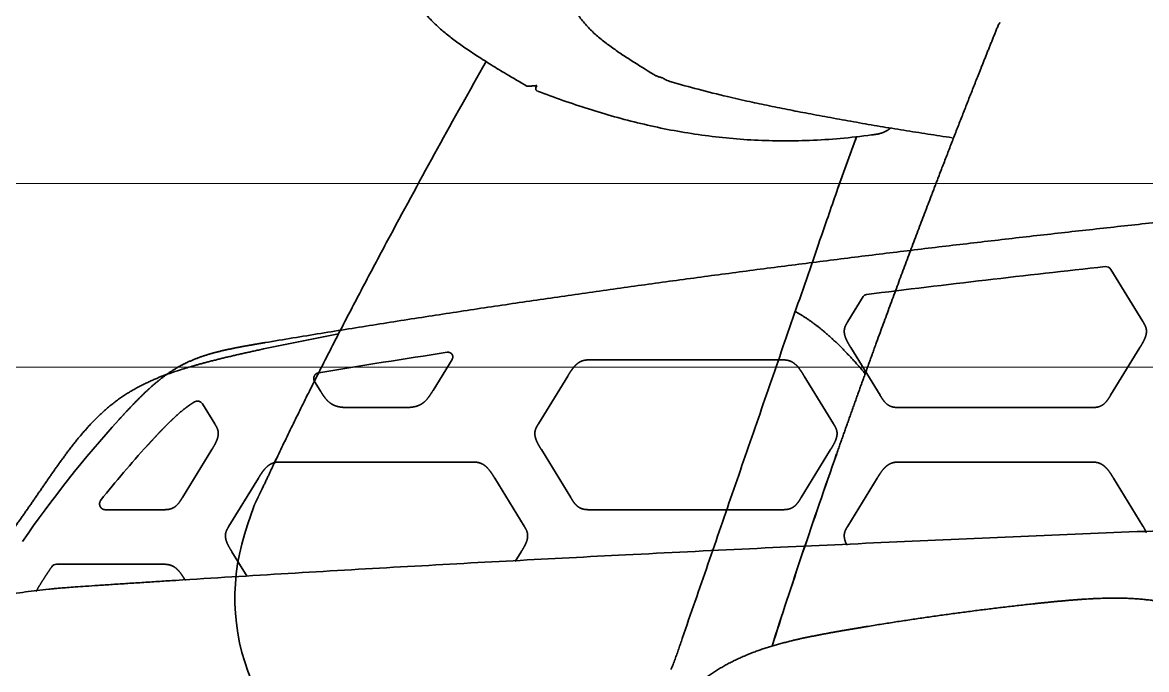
# Model space of a CAD drawing. Header units: millimetres. Extents: x 120 to 10915, y 515 to 8014.
# Drawn here: x 940.4 to 1131.7, y 3356.5 to 3466.8 of the extents above; entities that cross this region are included whole.
import ezdxf

# ---------------------------------------------------------------- set-up
doc = ezdxf.new("R2010")
doc.units = ezdxf.units.MM
doc.layers.get('0').update_dxf_attribs({"lineweight": 13})
doc.layers.add('201_Dimensions', color=7, linetype='Continuous', lineweight=13)
doc.layers.add('206_Cab_side_and_top_view', color=7, linetype='Continuous', lineweight=13)

# ---------------------------------------------------------------- blocks, each defined once
blk = doc.blocks.new('2488798_1')
at = {"layer": '206_Cab_side_and_top_view', "color": 3, "lineweight": 35}
for p, q in [((1106.53, 1296.4), (1106.82, 1296.76)), ((1027.8, 1285.62), (1027.96, 1286.01)), ((1079.31, 1268.84), (1078.82, 1267.42)), ((1079.31, 1268.84), (1079.21, 1268.54)), ((967.3, 1237.58), (966.81, 1237.42)), ((1083.67, 1237.13), (1083.84, 1236.91)), ((983.22, 1221.57), (983.68, 1222.54)), ((983.22, 1221.57), (983.61, 1222.39)), ((979.76, 1214.27), (978.73, 1211.18))]:
    blk.add_line(p, q, dxfattribs=at)
for centre, radius, start, end in [((2353.85, 536.75), 1532.49, 150.55549, 151.82239), ((1123.96, 1414.04), 147.33, 237.1239, 238.9035), ((1116.71, 1444.91), 182.91, 239.0985, 240.3617), ((1049.86, 1291.19), 3.86, 239.0073, 244.8951), ((1028.18, 1285.47), 0.41, 158.4779, 249.1193), ((1051.52, 1290.2), 3.59, 233.6413, 243.3682), ((1052.26, 1291.77), 5.33, 243.7971, 254.5964), ((1080.03, 781.18), 470.4, 100.5138, 102.2082), ((982.14, 1190.18), 49.67, 107.9767, 112.3425)]:
    blk.add_arc(centre, radius, start, end, dxfattribs=at)
for centre, major_axis, ratio, start_param, end_param in [((1121.7, 1289.46), (-68.16, -171.23), 0.090869, 5.145279, 5.364249), ((1120.07, 1287.03), (-66.39, -167.46), 0.089525, 5.13822, 5.361704), ((1014.95, 1200.12), (33.52, 19.54), 0.956557, 2.295313, 3.019567)]:
    blk.add_ellipse(centre, major_axis=major_axis, ratio=ratio, start_param=start_param, end_param=end_param, dxfattribs=at)
for points, degree, knots in [([(1022.77, 1287.96), (1021.91, 1288.48), (1020.26, 1289.48), (1017.91, 1290.98), (1015.78, 1292.4), (1013.86, 1293.76), (1012.17, 1295.09), (1010.7, 1296.39), (1009.45, 1297.68), (1008.59, 1298.79), (1008.03, 1299.69), (1007.68, 1300.36), (1007.39, 1301.04), (1007.15, 1301.74), (1006.97, 1302.45), (1006.81, 1303.43), (1006.74, 1304.71), (1006.87, 1306.33), (1007.18, 1308.06), (1007.64, 1309.92), (1008.24, 1311.93), (1008.96, 1314.11), (1009.47, 1315.62), (1009.75, 1316.41)], 3, [0, 0, 0, 0, 3.017026, 5.79778, 8.355691, 10.701905, 12.847352, 14.804016, 16.589587, 18.229259, 19.005831, 19.760475, 20.499456, 21.229551, 21.957849, 22.691486, 24.20115, 25.808912, 27.553936, 29.463943, 31.558768, 33.851196, 36.349954, 36.349954, 36.349954, 36.349954]), ([(1043.99, 1290.3), (1043.38, 1290.7), (1042.16, 1291.5), (1040.37, 1292.75), (1038.67, 1294.06), (1037.09, 1295.47), (1035.69, 1297.01), (1034.7, 1298.42), (1034.04, 1299.6), (1033.61, 1300.52), (1033.25, 1301.46), (1032.86, 1302.76), (1032.54, 1304.44), (1032.4, 1306.63), (1032.49, 1308.72), (1032.75, 1310.81), (1033.1, 1312.78), (1033.4, 1314.18), (1033.56, 1314.88)], 3, [0, 0, 0, 0, 2.196669, 4.374963, 6.528747, 8.644224, 10.725609, 12.761847, 13.779583, 14.79126, 15.799555, 16.807362, 18.846993, 20.913385, 23.367499, 25.112213, 27.235756, 29.387342, 29.387342, 29.387342, 29.387342]), ([(1078.99, 1223.27), (1081.18, 1229.51), (1083.4, 1235.73), (1085.65, 1241.95), (1090.09, 1254.06), (1094.65, 1266.12), (1096.89, 1271.97), (1100.15, 1280.39), (1103.47, 1288.77), (1104.48, 1291.32), (1105.5, 1293.86), (1106.53, 1296.4)], 5, [0, 0, 0, 0, 0, 0, 33.208958, 33.208958, 33.208958, 64.799283, 64.799283, 64.799283, 78.579703, 78.579703, 78.579703, 78.579703, 78.579703, 78.579703]), ([(1049.39, 1287.3), (1049.37, 1287.31), (1049.27, 1287.33), (1049.09, 1287.38), (1048.86, 1287.45), (1048.64, 1287.52), (1048.43, 1287.6), (1048.29, 1287.66), (1048.22, 1287.69)], 3, [3.344643, 3.344643, 3.344643, 3.344643, 3.409648, 3.649577, 3.887943, 4.124591, 4.359426, 4.577679, 4.577679, 4.577679, 4.577679]), ([(1027.96, 1286.01), (1027.92, 1286.01), (1027.85, 1286), (1027.75, 1285.99), (1027.66, 1285.98), (1027.56, 1285.98), (1027.47, 1285.97), (1027.39, 1285.96), (1027.31, 1285.95), (1027.23, 1285.94), (1027.16, 1285.94), (1027.09, 1285.93), (1027.02, 1285.92), (1026.96, 1285.92), (1026.9, 1285.91), (1026.84, 1285.91), (1026.79, 1285.9), (1026.74, 1285.9), (1026.69, 1285.89), (1026.64, 1285.89), (1026.61, 1285.88), (1026.57, 1285.88), (1026.54, 1285.88), (1026.51, 1285.88), (1026.48, 1285.88), (1026.45, 1285.88), (1026.42, 1285.88), (1026.38, 1285.88), (1026.34, 1285.89), (1026.29, 1285.91), (1026.27, 1285.92), (1026.25, 1285.93)], 3, [2.586889, 2.586889, 2.586889, 2.586889, 2.691099, 2.792897, 2.89072, 2.984571, 3.074453, 3.16037, 3.242326, 3.320325, 3.394372, 3.464471, 3.530628, 3.592849, 3.651139, 3.705504, 3.763453, 3.816311, 3.864086, 3.90679, 3.946914, 3.981992, 4.012039, 4.037067, 4.065539, 4.099712, 4.12758, 4.17167, 4.215909, 4.26039, 4.305225, 4.305225, 4.305225, 4.305225]), ([(1074.58, 1281.17), (1073.4, 1281.39), (1071.06, 1281.84), (1067.58, 1282.54), (1064.03, 1283.29), (1059.99, 1284.22), (1055.54, 1285.32), (1052.37, 1286.19), (1050.84, 1286.63)], 3, [0, 0, 0, 0, 3.581859, 7.163202, 10.625609, 14.480202, 19.602118, 24.359106, 24.359106, 24.359106, 24.359106]), ([(1084.93, 1277.59), (1083.16, 1277.35), (1079.65, 1276.96), (1074.44, 1276.62), (1069.36, 1276.55), (1064.41, 1276.71), (1059.58, 1277.1), (1054.85, 1277.71), (1050.21, 1278.51), (1045.65, 1279.51), (1041.17, 1280.67), (1036.74, 1282), (1032.36, 1283.47), (1029.48, 1284.53), (1028.04, 1285.08)], 3, [0, 0, 0, 0, 5.378471, 10.588722, 15.654317, 20.597928, 25.440741, 30.203536, 34.905068, 39.562461, 44.189939, 48.80398, 53.4166, 58.03821, 58.03821, 58.03821, 58.03821]), ([(1074.58, 1281.17), (1075.87, 1280.93), (1078.46, 1280.45), (1082.4, 1279.74), (1086.38, 1279.05), (1090.43, 1278.39), (1094.51, 1277.74), (1097.25, 1277.33), (1098.63, 1277.13)], 3, [0, 0, 0, 0, 3.936548, 7.929514, 11.981439, 16.078558, 20.219789, 24.393461, 24.393461, 24.393461, 24.393461]), ([(1088.13, 1278.77), (1088.06, 1278.71), (1087.92, 1278.59), (1087.71, 1278.43), (1087.48, 1278.29), (1087.24, 1278.16), (1087, 1278.05), (1086.75, 1277.95), (1086.49, 1277.87), (1086.23, 1277.8), (1085.98, 1277.75), (1085.73, 1277.71), (1085.48, 1277.67), (1085.21, 1277.63), (1085.03, 1277.6), (1084.93, 1277.59)], 3, [0, 0, 0, 0, 0.267868, 0.536836, 0.806195, 1.07559, 1.344916, 1.614048, 1.882702, 2.144596, 2.422446, 2.656679, 2.901027, 3.179964, 3.464699, 3.464699, 3.464699, 3.464699]), ([(1082.39, 1277.27), (1082.23, 1276.86), (1081.92, 1276.03), (1081.46, 1274.79), (1081, 1273.54), (1080.55, 1272.29), (1080.1, 1271.04), (1079.66, 1269.79), (1079.36, 1268.96), (1079.21, 1268.54)], 3, [0, 0, 0, 0, 1.328175, 2.655951, 3.983408, 5.310729, 6.637894, 7.964972, 9.292169, 9.292169, 9.292169, 9.292169]), ([(1052.71, 1191.79), (1053.43, 1193.9), (1054.89, 1198.13), (1057.09, 1204.49), (1059.28, 1210.85), (1061.49, 1217.25), (1063.71, 1223.68), (1065.94, 1230.15), (1068.17, 1236.61), (1070.42, 1243.13), (1072.69, 1249.69), (1074.99, 1256.36), (1077.04, 1262.27), (1078.32, 1265.99), (1078.82, 1267.42)], 3, [0, 0, 0, 0, 6.710825, 13.433625, 20.164927, 26.902152, 33.73733, 40.576082, 47.418697, 54.263576, 61.255445, 68.231344, 75.454458, 80.018489, 80.018489, 80.018489, 80.018489]), ([(983.68, 1222.54), (983.92, 1223.03), (984.39, 1224.02), (985.1, 1225.5), (985.81, 1226.97), (986.53, 1228.45), (987.26, 1229.92), (987.98, 1231.39), (988.71, 1232.86), (989.47, 1234.39), (990.27, 1235.97), (991.09, 1237.61), (991.92, 1239.25), (992.76, 1240.88), (993.59, 1242.51), (994.43, 1244.15), (995.28, 1245.78), (996.12, 1247.41), (996.97, 1249.03), (997.82, 1250.66), (998.67, 1252.29), (999.53, 1253.91), (1000.39, 1255.54), (1001.25, 1257.16), (1002.11, 1258.78), (1002.69, 1259.86), (1002.98, 1260.4)], 3, [0, 0, 0, 0, 1.639368, 3.279041, 4.919066, 6.559413, 8.20077, 9.842405, 11.484297, 13.126428, 14.960684, 16.795205, 18.629974, 20.464975, 22.300192, 24.135612, 25.971222, 27.807011, 29.64292, 31.478984, 33.315193, 35.151537, 36.988009, 38.8246, 40.661308, 42.498129, 42.498129, 42.498129, 42.498129]), ([(1071.94, 1247.52), (1072.07, 1247.45), (1072.33, 1247.3), (1072.73, 1247.06), (1073.13, 1246.81), (1073.54, 1246.55), (1073.95, 1246.28), (1074.37, 1245.99), (1074.8, 1245.69), (1075.21, 1245.38), (1075.62, 1245.08), (1076, 1244.78), (1076.39, 1244.47), (1076.78, 1244.15), (1077.17, 1243.82), (1077.56, 1243.47), (1077.96, 1243.12), (1078.22, 1242.88), (1078.36, 1242.75)], 3, [0, 0, 0, 0, 0.449455, 0.910647, 1.383301, 1.867721, 2.363831, 2.871859, 3.391758, 3.926006, 4.420103, 4.904437, 5.398903, 5.90278, 6.416098, 6.938939, 7.471235, 8.013128, 8.013128, 8.013128, 8.013128]), ([(1078.36, 1242.75), (1078.51, 1242.61), (1078.82, 1242.32), (1079.28, 1241.88), (1079.74, 1241.42), (1080.21, 1240.95), (1080.68, 1240.46), (1081.15, 1239.96), (1081.63, 1239.44), (1082.13, 1238.9), (1082.63, 1238.33), (1083.15, 1237.74), (1083.5, 1237.34), (1083.67, 1237.13)], 3, [0, 0, 0, 0, 0.627344, 1.267186, 1.919328, 2.584014, 3.261068, 3.950699, 4.65288, 5.380814, 6.152341, 6.933195, 7.737765, 7.737765, 7.737765, 7.737765]), ([(980.56, 1240.94), (980.31, 1240.89), (979.8, 1240.78), (979.05, 1240.61), (978.31, 1240.45), (977.58, 1240.28), (976.86, 1240.12), (976.15, 1239.95), (975.45, 1239.79), (974.76, 1239.62), (974.08, 1239.46), (973.41, 1239.29), (972.75, 1239.12), (972.1, 1238.96), (971.46, 1238.79), (970.82, 1238.62), (970.2, 1238.45), (969.4, 1238.22), (968.43, 1237.94), (967.67, 1237.7), (967.3, 1237.58)], 3, [0, 0, 0, 0, 0.780562, 1.550303, 2.30938, 3.057953, 3.79679, 4.525505, 5.244271, 5.953262, 6.653001, 7.343381, 8.024534, 8.696765, 9.36027, 10.015288, 10.66108, 11.298936, 12.51751, 13.682678, 13.682678, 13.682678, 13.682678]), ([(949.33, 1225.19), (949.48, 1225.38), (949.79, 1225.76), (950.27, 1226.34), (950.75, 1226.9), (951.23, 1227.46), (951.73, 1228.02), (952.24, 1228.56), (952.76, 1229.1), (953.27, 1229.61), (953.78, 1230.09), (954.27, 1230.54), (954.78, 1230.98), (955.33, 1231.45), (955.94, 1231.93), (956.6, 1232.43), (957.28, 1232.91), (957.94, 1233.36), (958.6, 1233.77), (959.24, 1234.16), (959.9, 1234.52), (960.56, 1234.87), (961.22, 1235.21), (961.9, 1235.52), (962.57, 1235.83), (963.03, 1236.02), (963.26, 1236.12)], 3, [0, 0, 0, 0, 0.741242, 1.483036, 2.225658, 2.969403, 3.714233, 4.460266, 5.207333, 5.955351, 6.624929, 7.294929, 7.965218, 8.63525, 9.466151, 10.296555, 11.126368, 11.955156, 12.70463, 13.453239, 14.201184, 14.948233, 15.694431, 16.439412, 17.182974, 17.924223, 17.924223, 17.924223, 17.924223]), ([(949.33, 1225.19), (949.18, 1224.99), (948.87, 1224.61), (948.42, 1224.02), (947.98, 1223.43), (947.54, 1222.85), (947.11, 1222.25), (946.68, 1221.66), (946.26, 1221.07), (945.84, 1220.47), (945.42, 1219.87), (945, 1219.28), (944.59, 1218.68), (944.18, 1218.08), (943.77, 1217.49), (943.36, 1216.89), (942.95, 1216.29), (942.54, 1215.69), (942.13, 1215.1), (941.71, 1214.5), (941.3, 1213.91), (940.89, 1213.32), (940.48, 1212.72), (940.06, 1212.13), (939.64, 1211.54), (939.36, 1211.14), (939.22, 1210.95)], 3, [0, 0, 0, 0, 0.738667, 1.475418, 2.210619, 2.944403, 3.677015, 4.408423, 5.138754, 5.867979, 6.596205, 7.323772, 8.050327, 8.776327, 9.501595, 10.226415, 10.950626, 11.674489, 12.398006, 13.121279, 13.844388, 14.567451, 15.290545, 16.014083, 16.738507, 17.464475, 17.464475, 17.464475, 17.464475]), ([(983.22, 1221.57), (983.13, 1221.39), (982.96, 1221.02), (982.7, 1220.47), (982.45, 1219.93), (982.18, 1219.37), (981.91, 1218.79), (981.65, 1218.23), (981.42, 1217.75), (981.28, 1217.47), (981.23, 1217.34)], 3, [0, 0, 0, 0, 0.616597, 1.225305, 1.822902, 2.40267, 3.08961, 3.72277, 4.268744, 4.676592, 4.676592, 4.676592, 4.676592]), ([(1084.35, 1193.86), (1084.74, 1193.93), (1085.53, 1194.06), (1086.7, 1194.25), (1087.88, 1194.43), (1089.06, 1194.62), (1090.24, 1194.8), (1091.41, 1194.98), (1092.59, 1195.15), (1093.77, 1195.33), (1094.95, 1195.5), (1096.13, 1195.66), (1097.31, 1195.83), (1098.49, 1195.99), (1099.67, 1196.15), (1100.85, 1196.31), (1102.03, 1196.46), (1103.21, 1196.62), (1104.4, 1196.76), (1105.58, 1196.91), (1106.76, 1197.05), (1107.94, 1197.19), (1109.13, 1197.33), (1110.31, 1197.46), (1111.49, 1197.6), (1112.28, 1197.68), (1112.68, 1197.72)], 3, [0, 0, 0, 0, 1.191741, 2.383288, 3.574795, 4.766286, 5.957807, 7.149345, 8.340895, 9.532446, 10.723972, 11.915483, 13.106941, 14.298384, 15.489763, 16.681137, 17.87243, 19.063722, 20.254982, 21.446232, 22.637335, 23.828404, 25.019297, 26.210155, 27.400847, 28.591682, 28.591682, 28.591682, 28.591682]), ([(1126.91, 1198.68), (1126.71, 1198.68), (1126.31, 1198.68), (1125.71, 1198.68), (1125.11, 1198.67), (1124.51, 1198.66), (1123.91, 1198.64), (1123.31, 1198.61), (1122.72, 1198.59), (1122.12, 1198.55), (1121.53, 1198.52), (1120.93, 1198.48), (1120.34, 1198.44), (1119.75, 1198.4), (1119.15, 1198.35), (1118.56, 1198.3), (1117.97, 1198.25), (1117.38, 1198.2), (1116.79, 1198.14), (1116.2, 1198.09), (1115.62, 1198.03), (1115.03, 1197.97), (1114.44, 1197.91), (1113.85, 1197.85), (1113.26, 1197.79), (1112.87, 1197.75), (1112.68, 1197.72)], 3, [0, 0, 0, 0, 0.601808, 1.202574, 1.802503, 2.401696, 3.000243, 3.598163, 4.195467, 4.792154, 5.388209, 5.983636, 6.578444, 7.172652, 7.76624, 8.359308, 8.951862, 9.544031, 10.135841, 10.72742, 11.318766, 11.909993, 12.50103, 13.091919, 13.682562, 14.272778, 14.272778, 14.272778, 14.272778]), ([(1152.3, 1188.63), (1152.08, 1188.82), (1151.65, 1189.2), (1150.99, 1189.77), (1150.32, 1190.33), (1149.64, 1190.87), (1148.95, 1191.41), (1148.25, 1191.93), (1147.54, 1192.43), (1146.82, 1192.93), (1146.08, 1193.4), (1145.33, 1193.86), (1144.57, 1194.31), (1143.8, 1194.73), (1143.02, 1195.13), (1142.23, 1195.52), (1141.43, 1195.88), (1140.61, 1196.22), (1139.79, 1196.53), (1138.96, 1196.83), (1138.12, 1197.1), (1137.28, 1197.35), (1136.43, 1197.57), (1135.57, 1197.77), (1134.71, 1197.95), (1133.85, 1198.11), (1132.98, 1198.25), (1132.12, 1198.36), (1131.25, 1198.46), (1130.38, 1198.53), (1129.51, 1198.6), (1128.64, 1198.64), (1127.78, 1198.67), (1127.2, 1198.68), (1126.91, 1198.68)], 3, [0, 0, 0, 0, 0.867889, 1.736744, 2.606685, 3.477734, 4.349956, 5.223325, 6.097842, 6.973439, 7.850039, 8.727568, 9.605928, 10.485008, 11.364652, 12.244779, 13.125221, 14.005891, 14.886665, 15.767399, 16.647921, 17.52812, 18.407831, 19.286918, 20.165223, 21.042589, 21.918839, 22.793838, 23.667477, 24.539594, 25.410122, 26.278948, 27.146067, 28.011491, 28.011491, 28.011491, 28.011491]), ([(1084.35, 1193.87), (1084.17, 1193.84), (1083.8, 1193.78), (1083.26, 1193.69), (1082.71, 1193.59), (1082.16, 1193.5), (1081.62, 1193.41), (1081.07, 1193.32), (1080.52, 1193.23), (1079.98, 1193.13), (1079.43, 1193.04), (1078.88, 1192.94), (1078.34, 1192.84), (1077.79, 1192.74), (1077.24, 1192.64), (1076.7, 1192.54), (1076.15, 1192.44), (1075.6, 1192.33), (1075.06, 1192.22), (1074.51, 1192.11), (1073.96, 1192), (1073.42, 1191.88), (1072.87, 1191.77), (1072.32, 1191.64), (1071.78, 1191.52), (1071.41, 1191.43), (1071.23, 1191.38)], 3, [0, 0, 0, 0, 0.553905, 1.107877, 1.66195, 2.21614, 2.770437, 3.324863, 3.879423, 4.434129, 4.989004, 5.54407, 6.099362, 6.654918, 7.210779, 7.76699, 8.323593, 8.88063, 9.438134, 9.996147, 10.554704, 11.113845, 11.673616, 12.234081, 12.795329, 13.357491, 13.357491, 13.357491, 13.357491]), ([(1052.71, 1191.79), (1052.65, 1191.64), (1052.55, 1191.35), (1052.4, 1190.91), (1052.25, 1190.47), (1052.1, 1190.03), (1051.95, 1189.59), (1051.8, 1189.14), (1051.64, 1188.7), (1051.48, 1188.26), (1051.31, 1187.82), (1051.14, 1187.38), (1050.96, 1186.94), (1050.84, 1186.65), (1050.77, 1186.51)], 3, [0, 0, 0, 0, 0.464704, 0.929608, 1.394721, 1.860196, 2.326892, 2.794361, 3.262827, 3.732495, 4.203693, 4.676333, 5.150052, 5.624965, 5.624965, 5.624965, 5.624965]), ([(1071.23, 1191.38), (1070.97, 1191.32), (1070.46, 1191.19), (1069.68, 1190.99), (1068.91, 1190.78), (1068.15, 1190.56), (1067.38, 1190.32), (1066.62, 1190.08), (1065.85, 1189.82), (1065.1, 1189.54), (1064.34, 1189.26), (1063.59, 1188.95), (1062.85, 1188.63), (1062.11, 1188.3), (1061.38, 1187.94), (1060.66, 1187.57), (1059.94, 1187.19), (1059.24, 1186.78), (1058.54, 1186.35), (1057.86, 1185.91), (1057.18, 1185.45), (1056.52, 1184.97), (1055.87, 1184.47), (1055.24, 1183.96), (1054.62, 1183.42), (1054.22, 1183.06), (1054.02, 1182.87)], 3, [0, 0, 0, 0, 0.795364, 1.592664, 2.391534, 3.191769, 3.993288, 4.796055, 5.600082, 6.405393, 7.211968, 8.019846, 8.829007, 9.639405, 10.450959, 11.263599, 12.077229, 12.891746, 13.707035, 14.523003, 15.339542, 16.156538, 16.973863, 17.791348, 18.608774, 19.425841, 19.425841, 19.425841, 19.425841])]:
    blk.add_open_spline(points, degree=degree, knots=knots, dxfattribs=at)
for points in [[(1079.21, 1268.54), (1079.84, 1270.29), (1080.46, 1272.04), (1081.09, 1273.79), (1081.73, 1275.54), (1082.39, 1277.27)], [(979.76, 1214.27), (980.04, 1214.89), (980.33, 1215.5), (980.63, 1216.12), (980.93, 1216.73), (981.23, 1217.34)]]:
    blk.add_open_spline(points, degree=5, dxfattribs=at)
blk = doc.blocks.new('2409089_1')
at = {"layer": '206_Cab_side_and_top_view', "color": 3, "lineweight": 35}
blk.add_arc((966.48, 1201.68), 0.0148, 41.8076, 112.8585, dxfattribs=at)
for points, knots in [([(1211.95, 1212.99), (1204.92, 1212.76), (1190.84, 1212.29), (1169.73, 1211.53), (1148.6, 1210.74), (1127.48, 1209.9), (1106.37, 1209.02), (1085.26, 1208.08), (1064.16, 1207.1), (1043.71, 1206.09), (1023.91, 1205.06), (1004.77, 1204), (985.62, 1202.89), (972.86, 1202.1), (966.48, 1201.7)], [0, 0, 0, 0, 21.119106, 42.247684, 63.389599, 84.530221, 105.660198, 126.786089, 147.913827, 169.040276, 188.20631, 207.376187, 226.555862, 245.745202, 245.745202, 245.745202, 245.745202]), ([(966.48, 1201.7), (965.59, 1201.64), (963.79, 1201.53), (961.09, 1201.35), (958.39, 1201.18), (955.79, 1201.01), (953.39, 1200.85), (951.28, 1200.7), (949.53, 1200.58), (948.11, 1200.48), (946.99, 1200.39), (946.11, 1200.32), (945.43, 1200.25), (945.04, 1200.21), (944.87, 1200.19)], [0, 0, 0, 0, 2.662376, 5.401331, 8.137906, 10.765001, 13.21618, 15.349268, 17.112239, 18.499992, 19.616533, 20.468146, 21.146839, 21.660879, 21.660879, 21.660879, 21.660879]), ([(919.23, 1196.52), (920.02, 1196.65), (921.57, 1196.9), (923.87, 1197.27), (926.12, 1197.63), (928.33, 1197.97), (930.5, 1198.3), (932.64, 1198.61), (934.75, 1198.91), (936.82, 1199.19), (938.87, 1199.47), (940.9, 1199.72), (942.89, 1199.96), (944.21, 1200.12), (944.87, 1200.19)], [0, 0, 0, 0, 2.385751, 4.712038, 6.991831, 9.2247, 11.424851, 13.584952, 15.710603, 17.800626, 19.873014, 21.912025, 23.922043, 25.90047, 25.90047, 25.90047, 25.90047])]:
    blk.add_open_spline(points, degree=3, knots=knots, dxfattribs=at)
blk = doc.blocks.new('2547798_1')
at = {"layer": '206_Cab_side_and_top_view', "color": 3, "lineweight": 35}
for p, q in [((1131.11, 1245.78), (1125.65, 1254.69)), ((1080.88, 1245.78), (1083.49, 1250.04)), ((1086.38, 1233.23), (1081.38, 1241.38)), ((1125.6, 1233.23), (1130.6, 1241.38)), ((1010.29, 1234.07), (1013.54, 1239.36)), ((1037.25, 1239.27), (1053.33, 1239.27)), ((1069.42, 1239.27), (1053.33, 1239.27)), ((1028.22, 1228.36), (1033.22, 1236.52)), ((1078.45, 1228.36), (1073.45, 1236.52)), ((991.06, 1234.07), (990.13, 1235.59)), ((973.13, 1228.36), (971.04, 1231.77)), ((996.31, 1231.15), (1000.68, 1231.15)), ((1005.04, 1231.15), (1000.68, 1231.15)), ((1089.91, 1231.15), (1105.99, 1231.15)), ((1122.08, 1231.15), (1105.99, 1231.15)), ((967.63, 1215.81), (972.63, 1223.97)), ((1033.72, 1215.81), (1028.73, 1223.97)), ((1072.94, 1215.81), (1077.94, 1223.97)), ((984.59, 1221.86), (1000.68, 1221.86)), ((1016.76, 1221.86), (1000.68, 1221.86)), ((1089.91, 1221.86), (1105.99, 1221.86)), ((1122.08, 1221.86), (1105.99, 1221.86)), ((975.56, 1210.95), (980.56, 1219.11)), ((1025.79, 1210.95), (1020.79, 1219.11)), ((1080.88, 1210.95), (1085.88, 1219.11)), ((1131.11, 1210.95), (1126.11, 1219.11)), ((964.1, 1213.74), (954.52, 1213.74)), ((1037.25, 1213.74), (1053.33, 1213.74)), ((1069.42, 1213.74), (1053.33, 1213.74)), ((978.65, 1202.35), (976.07, 1206.56)), ((1025.28, 1206.56), (1024.29, 1204.94)), ((948.02, 1204.45), (946.21, 1204.45)), ((964.1, 1204.45), (948.02, 1204.45))]:
    blk.add_line(p, q, dxfattribs=at)
for centre, radius, start, end in [((1447.87, -1689.83), 2962.67, 96.26271, 97.05315), ((1124.79, 1254.16), 1, 31.6529, 96.4127), ((1084.18, 1249.62), 0.808, 96.9633, 148.3826), ((1343.95, -917.61), 2183.44, 98.72561, 99.30674), ((970.19, 1231.25), 1, 31.7005, 121.5394), ((1102.34, 1097.13), 196.43, 137.8134, 145.5201), ((1102.75, 1096.8), 190.42, 137.8235, 141.4886), ((946.22, 1203.44), 1.01, 90.1306, 145.8807)]:
    blk.add_arc(centre, radius, start, end, dxfattribs=at)
for points in [[(981.7, 1242.21), (1019.58, 1248.57), (1057.6, 1254.06), (1095.72, 1258.8), (1133.91, 1262.94), (1172.14, 1266.61)], [(945.38, 1204), (944.82, 1203.18), (944.27, 1202.35), (943.72, 1201.5), (943.19, 1200.65), (942.71, 1199.78)]]:
    blk.add_open_spline(points, degree=5, dxfattribs=at)
for points, knots in [([(1081.38, 1241.38), (1081.18, 1241.71), (1080.98, 1242.04), (1080.79, 1242.38), (1080.53, 1242.9), (1080.36, 1243.45), (1080.32, 1243.64), (1080.26, 1244.02), (1080.28, 1244.4), (1080.31, 1244.59), (1080.41, 1244.95), (1080.59, 1245.29), (1080.68, 1245.46), (1080.78, 1245.62), (1080.88, 1245.78)], [0, 0, 0, 0, 0, 0, 2.748827, 2.748827, 2.748827, 4.1194, 4.1194, 4.1194, 5.494922, 5.494922, 5.494922, 6.833708, 6.833708, 6.833708, 6.833708, 6.833708, 6.833708]), ([(1130.6, 1241.38), (1130.8, 1241.71), (1131, 1242.04), (1131.2, 1242.38), (1131.45, 1242.9), (1131.63, 1243.45), (1131.67, 1243.64), (1131.73, 1244.02), (1131.71, 1244.4), (1131.68, 1244.59), (1131.57, 1244.95), (1131.4, 1245.29), (1131.3, 1245.46), (1131.21, 1245.62), (1131.11, 1245.78)], [0, 0, 0, 0, 0, 0, 2.748827, 2.748827, 2.748827, 4.1194, 4.1194, 4.1194, 5.494922, 5.494922, 5.494922, 6.833708, 6.833708, 6.833708, 6.833708, 6.833708, 6.833708]), ([(956.79, 1229.04), (957.96, 1230.33), (959.15, 1231.61), (960.37, 1232.89), (961.92, 1234.37), (963.56, 1235.73), (963.86, 1235.97), (965.46, 1237.2), (967.16, 1238.28), (968.59, 1239), (970.59, 1239.77), (972.64, 1240.38), (973.13, 1240.51), (975.12, 1241.02), (977.14, 1241.42), (978.67, 1241.7), (980.18, 1241.95), (981.7, 1242.21)], [0, 0, 0, 0, 0, 0, 12.344914, 12.344914, 12.344914, 15.086665, 15.086665, 15.086665, 26.614408, 26.614408, 26.614408, 30.221101, 30.221101, 30.221101, 41.095797, 41.095797, 41.095797, 41.095797, 41.095797, 41.095797]), ([(1013.54, 1239.36), (1013.59, 1239.46), (1013.63, 1239.56), (1013.66, 1239.67), (1013.66, 1239.9), (1013.59, 1240.11), (1013.54, 1240.21), (1013.38, 1240.4), (1013.16, 1240.52), (1013.03, 1240.56), (1012.88, 1240.58), (1012.74, 1240.56), (1012.73, 1240.56), (1012.72, 1240.56), (1012.72, 1240.56)], [0, 0, 0, 0, 0, 0, 0.816714, 0.816714, 0.816714, 1.63476, 1.63476, 1.63476, 2.637665, 2.637665, 2.637665, 2.699429, 2.699429, 2.699429, 2.699429, 2.699429, 2.699429]), ([(1033.22, 1236.52), (1033.44, 1236.88), (1033.66, 1237.24), (1033.89, 1237.59), (1034.27, 1238.1), (1034.73, 1238.53), (1034.89, 1238.67), (1035.23, 1238.91), (1035.61, 1239.08), (1035.81, 1239.15), (1036.22, 1239.24), (1036.63, 1239.27), (1036.84, 1239.27), (1037.04, 1239.27), (1037.25, 1239.27)], [0, 0, 0, 0, 0, 0, 2.990686, 2.990686, 2.990686, 4.483385, 4.483385, 4.483385, 5.979073, 5.979073, 5.979073, 7.446242, 7.446242, 7.446242, 7.446242, 7.446242, 7.446242]), ([(1073.45, 1236.52), (1073.23, 1236.88), (1073.01, 1237.24), (1072.78, 1237.59), (1072.4, 1238.1), (1071.94, 1238.53), (1071.78, 1238.67), (1071.44, 1238.91), (1071.05, 1239.08), (1070.86, 1239.15), (1070.45, 1239.24), (1070.04, 1239.27), (1069.83, 1239.27), (1069.63, 1239.27), (1069.42, 1239.27)], [0, 0, 0, 0, 0, 0, 2.990685, 2.990685, 2.990685, 4.483383, 4.483383, 4.483383, 5.97907, 5.97907, 5.97907, 7.446238, 7.446238, 7.446238, 7.446238, 7.446238, 7.446238]), ([(990.13, 1235.59), (990.09, 1235.65), (990.06, 1235.72), (990.03, 1235.8), (989.98, 1235.99), (989.98, 1236.19), (990, 1236.31), (990.09, 1236.6), (990.29, 1236.84), (990.44, 1236.96), (990.62, 1237.04), (990.81, 1237.08), (990.82, 1237.08), (990.83, 1237.09), (990.84, 1237.09)], [0, 0, 0, 0, 0, 0, 0.597623, 0.597623, 0.597623, 1.487411, 1.487411, 1.487411, 2.88141, 2.88141, 2.88141, 2.950629, 2.950629, 2.950629, 2.950629, 2.950629, 2.950629]), ([(991.06, 1234.07), (991.33, 1233.63), (991.6, 1233.19), (991.9, 1232.75), (992.32, 1232.26), (992.83, 1231.88), (992.94, 1231.81), (993.04, 1231.74), (993.16, 1231.68)], [0, 0, 0, 0, 0, 0, 3.710272, 3.710272, 3.710272, 4.631019, 4.631019, 4.631019, 4.631019, 4.631019, 4.631019]), ([(1010.29, 1234.07), (1010.02, 1233.63), (1009.75, 1233.19), (1009.45, 1232.75), (1009.03, 1232.26), (1008.52, 1231.88), (1008.41, 1231.81), (1008.31, 1231.74), (1008.2, 1231.68)], [0, 0, 0, 0, 0, 0, 3.710272, 3.710272, 3.710272, 4.631019, 4.631019, 4.631019, 4.631019, 4.631019, 4.631019]), ([(969.66, 1232.1), (969.1, 1231.75), (968.56, 1231.38), (968.03, 1230.98), (967.01, 1230.14), (966.04, 1229.25), (965.57, 1228.79), (964.79, 1228.02), (964.03, 1227.22), (963.72, 1226.9), (963.12, 1226.26), (962.52, 1225.62), (962.23, 1225.29), (961.93, 1224.97), (961.64, 1224.64)], [0, 0, 0, 0, 0, 0, 4.660892, 4.660892, 4.660892, 9.323293, 9.323293, 9.323293, 12.4341, 12.4341, 12.4341, 15.538474, 15.538474, 15.538474, 15.538474, 15.538474, 15.538474]), ([(1086.38, 1233.23), (1086.57, 1232.92), (1086.75, 1232.62), (1086.95, 1232.32), (1087.29, 1231.91), (1087.71, 1231.59), (1087.86, 1231.5), (1088.18, 1231.34), (1088.51, 1231.24), (1088.69, 1231.21), (1089.03, 1231.16), (1089.38, 1231.15), (1089.56, 1231.15), (1089.73, 1231.15), (1089.91, 1231.15)], [0, 0, 0, 0, 0, 0, 2.514947, 2.514947, 2.514947, 3.773373, 3.773373, 3.773373, 5.031707, 5.031707, 5.031707, 6.273437, 6.273437, 6.273437, 6.273437, 6.273437, 6.273437]), ([(1125.6, 1233.23), (1125.42, 1232.92), (1125.23, 1232.62), (1125.03, 1232.32), (1124.69, 1231.91), (1124.27, 1231.59), (1124.12, 1231.5), (1123.81, 1231.34), (1123.47, 1231.24), (1123.3, 1231.21), (1122.95, 1231.16), (1122.6, 1231.15), (1122.43, 1231.15), (1122.25, 1231.15), (1122.08, 1231.15)], [0, 0, 0, 0, 0, 0, 2.514947, 2.514947, 2.514947, 3.773373, 3.773373, 3.773373, 5.031707, 5.031707, 5.031707, 6.273437, 6.273437, 6.273437, 6.273437, 6.273437, 6.273437]), ([(993.16, 1231.68), (993.44, 1231.52), (993.74, 1231.4), (994.05, 1231.31), (994.68, 1231.19), (995.33, 1231.15), (995.66, 1231.15), (995.98, 1231.15), (996.31, 1231.15)], [0, 0, 0, 0, 0, 0, 2.337068, 2.337068, 2.337068, 4.683903, 4.683903, 4.683903, 4.683903, 4.683903, 4.683903]), ([(1008.2, 1231.68), (1007.92, 1231.52), (1007.62, 1231.4), (1007.3, 1231.31), (1006.67, 1231.19), (1006.02, 1231.15), (1005.69, 1231.15), (1005.37, 1231.15), (1005.04, 1231.15)], [0, 0, 0, 0, 0, 0, 2.337068, 2.337068, 2.337068, 4.683903, 4.683903, 4.683903, 4.683903, 4.683903, 4.683903]), ([(972.63, 1223.97), (972.83, 1224.3), (973.03, 1224.63), (973.22, 1224.96), (973.48, 1225.49), (973.65, 1226.04), (973.7, 1226.22), (973.75, 1226.61), (973.73, 1226.99), (973.7, 1227.18), (973.6, 1227.54), (973.42, 1227.88), (973.33, 1228.04), (973.23, 1228.2), (973.13, 1228.36)], [0, 0, 0, 0, 0, 0, 2.748827, 2.748827, 2.748827, 4.1194, 4.1194, 4.1194, 5.494922, 5.494922, 5.494922, 6.833708, 6.833708, 6.833708, 6.833708, 6.833708, 6.833708]), ([(1028.73, 1223.97), (1028.52, 1224.3), (1028.32, 1224.63), (1028.13, 1224.96), (1027.87, 1225.49), (1027.7, 1226.04), (1027.66, 1226.22), (1027.6, 1226.61), (1027.62, 1226.99), (1027.65, 1227.18), (1027.76, 1227.54), (1027.93, 1227.88), (1028.02, 1228.04), (1028.12, 1228.2), (1028.22, 1228.36)], [0, 0, 0, 0, 0, 0, 2.748827, 2.748827, 2.748827, 4.1194, 4.1194, 4.1194, 5.494922, 5.494922, 5.494922, 6.833708, 6.833708, 6.833708, 6.833708, 6.833708, 6.833708]), ([(1077.94, 1223.97), (1078.14, 1224.3), (1078.35, 1224.63), (1078.54, 1224.96), (1078.8, 1225.49), (1078.97, 1226.04), (1079.01, 1226.22), (1079.07, 1226.61), (1079.05, 1226.99), (1079.02, 1227.18), (1078.91, 1227.54), (1078.74, 1227.88), (1078.64, 1228.04), (1078.55, 1228.2), (1078.45, 1228.36)], [0, 0, 0, 0, 0, 0, 2.748827, 2.748827, 2.748827, 4.1194, 4.1194, 4.1194, 5.494922, 5.494922, 5.494922, 6.833708, 6.833708, 6.833708, 6.833708, 6.833708, 6.833708]), ([(980.56, 1219.11), (980.78, 1219.47), (981, 1219.82), (981.23, 1220.18), (981.61, 1220.68), (982.07, 1221.12), (982.23, 1221.25), (982.57, 1221.49), (982.96, 1221.67), (983.15, 1221.73), (983.56, 1221.83), (983.97, 1221.86), (984.18, 1221.86), (984.38, 1221.86), (984.59, 1221.86)], [0, 0, 0, 0, 0, 0, 2.990685, 2.990685, 2.990685, 4.483383, 4.483383, 4.483383, 5.97907, 5.97907, 5.97907, 7.446238, 7.446238, 7.446238, 7.446238, 7.446238, 7.446238]), ([(1020.79, 1219.11), (1020.57, 1219.47), (1020.35, 1219.82), (1020.12, 1220.18), (1019.74, 1220.68), (1019.28, 1221.12), (1019.12, 1221.25), (1018.78, 1221.49), (1018.4, 1221.67), (1018.2, 1221.73), (1017.79, 1221.83), (1017.38, 1221.86), (1017.17, 1221.86), (1016.97, 1221.86), (1016.76, 1221.86)], [0, 0, 0, 0, 0, 0, 2.990685, 2.990685, 2.990685, 4.483383, 4.483383, 4.483383, 5.97907, 5.97907, 5.97907, 7.446238, 7.446238, 7.446238, 7.446238, 7.446238, 7.446238]), ([(1085.88, 1219.11), (1086.1, 1219.47), (1086.32, 1219.82), (1086.55, 1220.18), (1086.93, 1220.68), (1087.38, 1221.12), (1087.55, 1221.25), (1087.89, 1221.49), (1088.27, 1221.67), (1088.47, 1221.73), (1088.87, 1221.83), (1089.29, 1221.86), (1089.5, 1221.86), (1089.7, 1221.86), (1089.91, 1221.86)], [0, 0, 0, 0, 0, 0, 2.990685, 2.990685, 2.990685, 4.483383, 4.483383, 4.483383, 5.97907, 5.97907, 5.97907, 7.446238, 7.446238, 7.446238, 7.446238, 7.446238, 7.446238]), ([(1126.11, 1219.11), (1125.89, 1219.47), (1125.67, 1219.82), (1125.44, 1220.18), (1125.06, 1220.68), (1124.6, 1221.12), (1124.44, 1221.25), (1124.09, 1221.49), (1123.71, 1221.67), (1123.52, 1221.73), (1123.11, 1221.83), (1122.7, 1221.86), (1122.49, 1221.86), (1122.28, 1221.86), (1122.08, 1221.86)], [0, 0, 0, 0, 0, 0, 2.990685, 2.990685, 2.990685, 4.483383, 4.483383, 4.483383, 5.97907, 5.97907, 5.97907, 7.446238, 7.446238, 7.446238, 7.446238, 7.446238, 7.446238]), ([(954.52, 1213.74), (954.39, 1213.74), (954.25, 1213.76), (954.12, 1213.8), (953.88, 1213.94), (953.7, 1214.15), (953.63, 1214.27), (953.53, 1214.52), (953.52, 1214.8), (953.54, 1214.94), (953.59, 1215.11), (953.68, 1215.26), (953.7, 1215.3), (953.73, 1215.33), (953.75, 1215.36)], [0, 0, 0, 0, 0, 0, 1.006666, 1.006666, 1.006666, 2.015262, 2.015262, 2.015262, 3.02392, 3.02392, 3.02392, 3.329486, 3.329486, 3.329486, 3.329486, 3.329486, 3.329486]), ([(967.63, 1215.81), (967.44, 1215.51), (967.26, 1215.21), (967.06, 1214.91), (966.72, 1214.5), (966.3, 1214.18), (966.15, 1214.09), (965.83, 1213.93), (965.5, 1213.83), (965.32, 1213.8), (964.98, 1213.75), (964.63, 1213.74), (964.45, 1213.74), (964.28, 1213.74), (964.1, 1213.74)], [0, 0, 0, 0, 0, 0, 2.514947, 2.514947, 2.514947, 3.773372, 3.773372, 3.773372, 5.031706, 5.031706, 5.031706, 6.273437, 6.273437, 6.273437, 6.273437, 6.273437, 6.273437]), ([(1033.72, 1215.81), (1033.91, 1215.51), (1034.09, 1215.21), (1034.29, 1214.91), (1034.63, 1214.5), (1035.05, 1214.18), (1035.2, 1214.09), (1035.52, 1213.93), (1035.86, 1213.83), (1036.03, 1213.8), (1036.38, 1213.75), (1036.73, 1213.74), (1036.9, 1213.74), (1037.07, 1213.74), (1037.25, 1213.74)], [0, 0, 0, 0, 0, 0, 2.514947, 2.514947, 2.514947, 3.773372, 3.773372, 3.773372, 5.031707, 5.031707, 5.031707, 6.273437, 6.273437, 6.273437, 6.273437, 6.273437, 6.273437]), ([(1072.94, 1215.81), (1072.76, 1215.51), (1072.58, 1215.21), (1072.37, 1214.91), (1072.03, 1214.5), (1071.62, 1214.18), (1071.47, 1214.09), (1071.15, 1213.93), (1070.81, 1213.83), (1070.64, 1213.8), (1070.29, 1213.75), (1069.94, 1213.74), (1069.77, 1213.74), (1069.59, 1213.74), (1069.42, 1213.74)], [0, 0, 0, 0, 0, 0, 2.514947, 2.514947, 2.514947, 3.773373, 3.773373, 3.773373, 5.031707, 5.031707, 5.031707, 6.273437, 6.273437, 6.273437, 6.273437, 6.273437, 6.273437]), ([(976.07, 1206.56), (975.87, 1206.89), (975.66, 1207.22), (975.47, 1207.55), (975.21, 1208.07), (975.04, 1208.62), (975, 1208.81), (974.94, 1209.19), (974.96, 1209.58), (974.99, 1209.77), (975.1, 1210.13), (975.27, 1210.47), (975.37, 1210.63), (975.46, 1210.79), (975.56, 1210.95)], [0, 0, 0, 0, 0, 0, 2.748827, 2.748827, 2.748827, 4.1194, 4.1194, 4.1194, 5.494922, 5.494922, 5.494922, 6.833708, 6.833708, 6.833708, 6.833708, 6.833708, 6.833708]), ([(1025.28, 1206.56), (1025.49, 1206.89), (1025.69, 1207.22), (1025.88, 1207.55), (1026.14, 1208.07), (1026.31, 1208.62), (1026.35, 1208.81), (1026.41, 1209.19), (1026.39, 1209.58), (1026.36, 1209.77), (1026.25, 1210.13), (1026.08, 1210.47), (1025.99, 1210.63), (1025.89, 1210.79), (1025.79, 1210.95)], [0, 0, 0, 0, 0, 0, 2.748827, 2.748827, 2.748827, 4.1194, 4.1194, 4.1194, 5.494922, 5.494922, 5.494922, 6.833708, 6.833708, 6.833708, 6.833708, 6.833708, 6.833708]), ([(1080.73, 1207.71), (1080.63, 1207.9), (1080.54, 1208.1), (1080.46, 1208.3), (1080.35, 1208.66), (1080.28, 1209.03), (1080.27, 1209.19), (1080.27, 1209.59), (1080.36, 1209.98), (1080.45, 1210.2), (1080.59, 1210.48), (1080.76, 1210.75), (1080.8, 1210.82), (1080.84, 1210.88), (1080.88, 1210.95)], [0.756022, 0.756022, 0.756022, 0.756022, 0.756022, 0.756022, 2.293162, 2.293162, 2.293162, 3.437589, 3.437589, 3.437589, 5.157455, 5.157455, 5.157455, 5.710285, 5.710285, 5.710285, 5.710285, 5.710285, 5.710285]), ([(1131.64, 1209.88), (1131.59, 1210.03), (1131.54, 1210.18), (1131.47, 1210.33), (1131.36, 1210.54), (1131.23, 1210.75), (1131.19, 1210.82), (1131.15, 1210.88), (1131.11, 1210.95)], [0.162759, 0.162759, 0.162759, 0.162759, 0.162759, 0.162759, 1.321109, 1.321109, 1.321109, 1.889029, 1.889029, 1.889029, 1.889029, 1.889029, 1.889029]), ([(968.13, 1201.69), (967.91, 1202.05), (967.69, 1202.41), (967.46, 1202.77), (967.08, 1203.27), (966.63, 1203.71), (966.46, 1203.84), (966.12, 1204.08), (965.74, 1204.25), (965.54, 1204.32), (965.14, 1204.41), (964.72, 1204.44), (964.51, 1204.45), (964.31, 1204.45), (964.1, 1204.45)], [0, 0, 0, 0, 0, 0, 2.990685, 2.990685, 2.990685, 4.483383, 4.483383, 4.483383, 5.97907, 5.97907, 5.97907, 7.446238, 7.446238, 7.446238, 7.446238, 7.446238, 7.446238])]:
    blk.add_open_spline(points, degree=5, knots=knots, dxfattribs=at)
blk = doc.blocks.new('BLOCK94')
at = {"layer": '201_Dimensions', "color": 2, "lineweight": 18}
blk.add_line((2000, 1269.319824), (243, 1269.319824), dxfattribs=at)
blk = doc.blocks.new('BLOCK108')
at = {"layer": '201_Dimensions', "color": 2, "lineweight": 18}
blk.add_line((1950, 1238), (318, 1238), dxfattribs=at)

msp = doc.modelspace()

# ---------------------------------------------------------------- block references
at = {"color": 7, "lineweight": 35}
for name in ['2488798_1', '2547798_1', '2409089_1']:
    msp.add_blockref(name, (0, 2170), dxfattribs=at)
at = {"layer": '201_Dimensions', "lineweight": 0}
for name in ['BLOCK94', 'BLOCK108']:
    msp.add_blockref(name, (0, 2170), dxfattribs=at)

doc.saveas('drawing.dxf')
